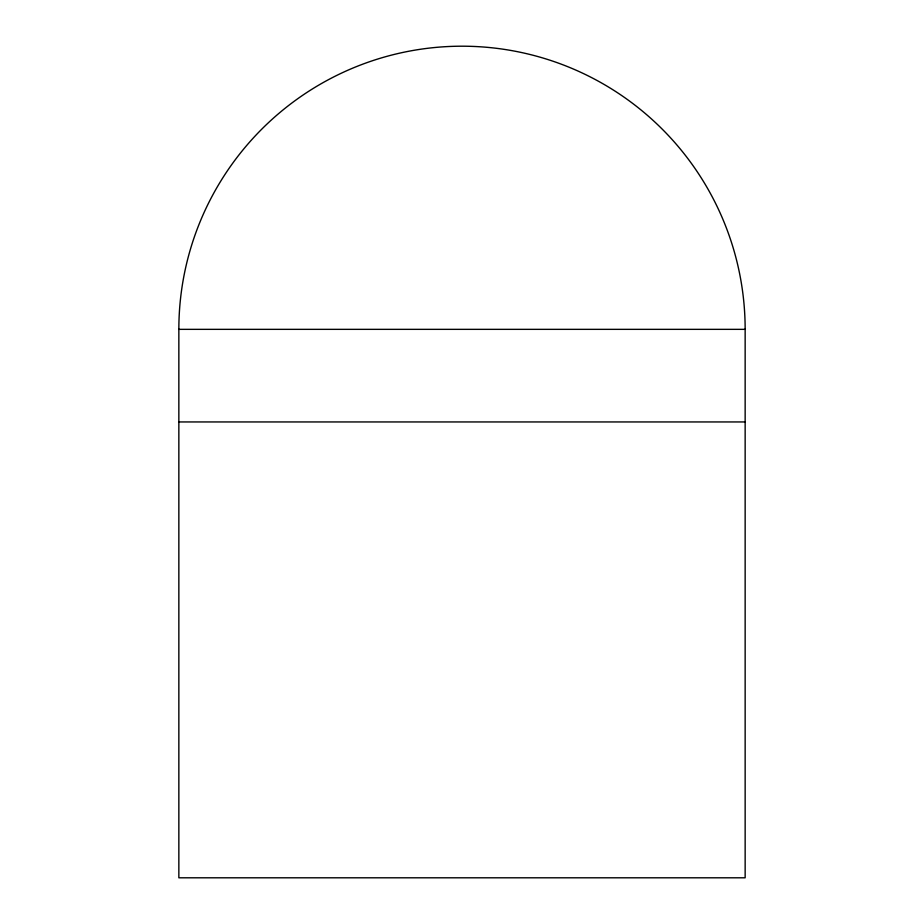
<?xml version="1.0" encoding="UTF-8"?>
<svg xmlns="http://www.w3.org/2000/svg" width="924" height="924" viewBox="0 0 924 924"><rect width="100%" height="100%" fill="white"/><g stroke="black" fill="none" stroke-linecap="round" stroke-linejoin="round"><path stroke-width="1.39" d="M178.852 329.348L745.148 329.348L745.148 877.8L178.852 877.8L178.852 329.348A283.148 283.148 0 0 1 462 46.2A283.148 283.148 0 0 1 745.148 329.348M178.852 421.945L745.148 421.945"/></g></svg>
